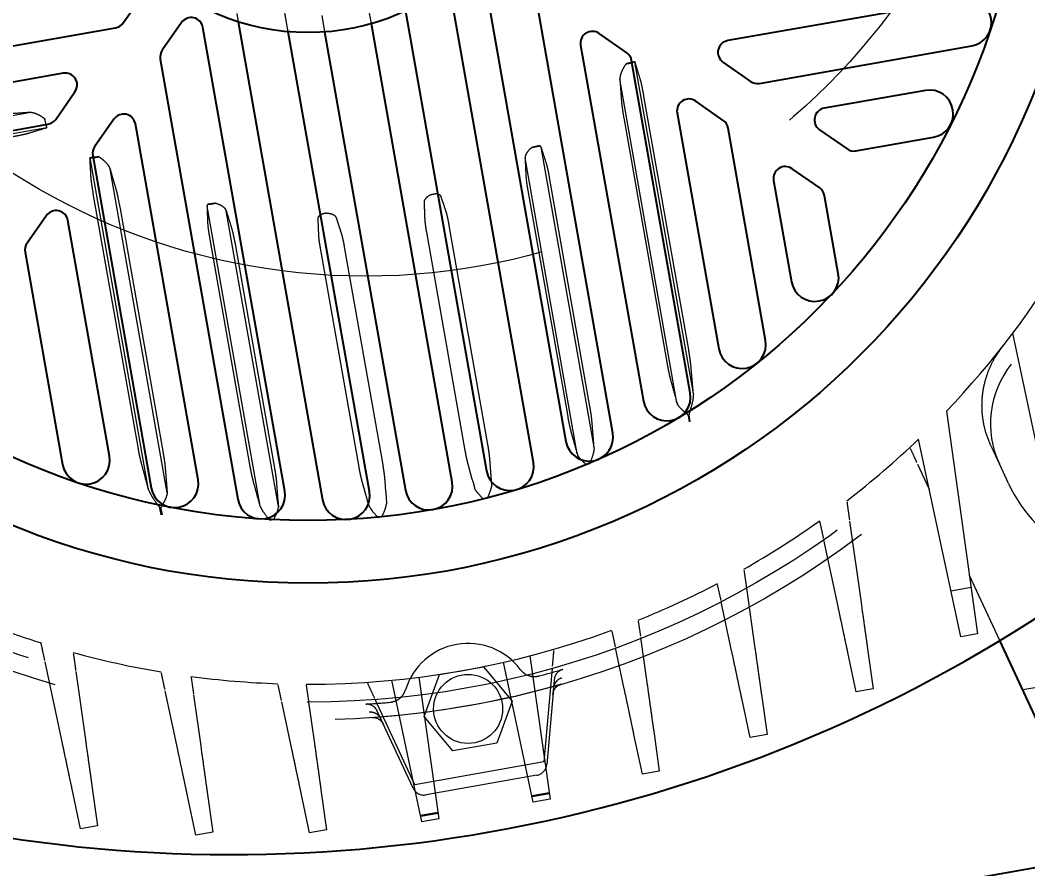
# Model space of a CAD drawing. Header units: millimetres. Extents: x 1293 to 41893, y 1011 to 26911.
# Drawn here: x 8834.3 to 8947.2, y 6809.3 to 6904.4 of the extents above; entities that cross this region are included whole.
import ezdxf

# ---------------------------------------------------------------- set-up
doc = ezdxf.new("R2010")
doc.units = ezdxf.units.MM
doc.header["$LTSCALE"] = 50
doc.linetypes.add('HIDDEN', pattern=[1.905, 1.27, -0.635])
doc.layers.add('CAPA_1', color=7, linetype='Continuous')
doc.styles.add('SLDTEXTSTYLE0', font='TXT', dxfattribs={"width": 0.75})
doc.dimstyles.new('SLDDIMSTYLE0', dxfattribs={"dimtxt": 100, "dimasz": 100, "dimexe": 0, "dimexo": 0.0625, "dimgap": 25, "dimtad": 2, "dimdec": 0, "dimlfac": 1.5, "dimrnd": 1e-09, "dimzin": 12, "dimdsep": 46, "dimtxsty": 'SLDTEXTSTYLE0', "dimsah": 1, "dimcen": 0.09, "dimadec": 0, "dimazin": 3, "dimtfac": 1, "dimtdec": 0, "dimtofl": 0, "dimtmove": 0, "dimatfit": 3, "dimfxl": 1, "dimfrac": 2, "dimtolj": 1, "dimtzin": 12, "dimarcsym": 0})

# ---------------------------------------------------------------- blocks, each defined once
blk = doc.blocks.new('_D_15')
at = {"layer": 'CAPA_1', "transparency": 16777216}
for p, q in [((6530.12, 8742.38), (6530.12, 9415.65)), ((16745.16, 6492), (16745.16, 9415.65)), ((6530.12, 9365.65), (16745.16, 9365.65))]:
    blk.add_line(p, q, dxfattribs=at)
for points in [[(6530.12, 9365.65), (6630.12, 9350.26), (6630.12, 9381.03)], [(16745.16, 9365.65), (16645.16, 9381.03), (16645.16, 9350.26)]]:
    blk.add_solid(points, dxfattribs=at)
at = {"layer": 'CAPA_1', "transparency": 16777216, "insert": (11452.92, 9494.55), "char_height": 100, "attachment_point": 1, "style": 'SLDTEXTSTYLE0'}
blk.add_mtext('15323', dxfattribs=at)

msp = doc.modelspace()

# ---------------------------------------------------------------- linework, layer by layer
at = {"color": 7, "linetype": 'Continuous', "lineweight": 25}
for p, q in [((8886.2824306, 6909.1638787), (8895.4412022, 6857.2219042)), ((8891.7982378, 6854.8471), (8882.3562124, 6908.3954868)), ((8845.8313997, 6904.1102332), (8847.9944919, 6907.199449)), ((8900.6935102, 6858.1480278), (8891.9978005, 6907.4638483)), ((8939.997859, 6906.7787504), (8913.5770989, 6902.1200575)), ((8877.4625997, 6905.4351011), (8886.5459298, 6853.9209764)), ((8795.6549075, 6894.866215), (8844.9707279, 6903.5619247)), ((8852.3633028, 6904.1403746), (8850.2002106, 6901.0511588)), ((8863.9273541, 6851.6651625), (8854.7685826, 6903.607137)), ((8858.7208263, 6904.2279305), (8868.1628517, 6850.6795437)), ((8882.7040143, 6852.6744799), (8873.6504995, 6904.0195136)), ((8873.4151597, 6851.6056673), (8864.3318297, 6903.119792)), ((8868.3981915, 6903.09339), (8877.4517063, 6851.7483562)), ((8902.2617474, 6900.7536974), (8899.1725316, 6902.9167896)), ((8897.094686, 6901.593056), (8904.1235437, 6861.7304233)), ((8917.1293766, 6897.3308113), (8940.9239826, 6901.5264423)), ((8849.9793363, 6900.0548593), (8858.6750461, 6850.7390389)), ((8909.3758517, 6862.656547), (8902.8100558, 6899.8930256)), ((8913.0438613, 6899.7147778), (8916.1330771, 6897.5516856)), ((8839.0999356, 6898.4650392), (8799.237303, 6891.4361816)), ((8838.260577, 6893.2979778), (8840.4236692, 6896.3871936)), ((8935.724088, 6896.5478542), (8924.3893543, 6894.5492348)), ((8913.0740028, 6893.1828747), (8909.9847869, 6895.3459669)), ((8844.7924801, 6893.3281193), (8842.6293879, 6890.2389035)), ((8907.9069414, 6894.0222333), (8912.5656342, 6867.6014732)), ((8800.1634266, 6886.1838735), (8837.3999052, 6892.7496694)), ((8854.2266175, 6852.932249), (8847.1977598, 6892.7948816)), ((8917.8179422, 6868.5275968), (8913.6223112, 6892.3222029)), ((8923.8561166, 6892.1439551), (8926.9453324, 6889.9808629)), ((8927.9416319, 6889.7599886), (8936.6502116, 6891.2955462)), ((8842.4085136, 6889.242604), (8848.9743095, 6852.0061254)), ((8923.8862581, 6885.612052), (8920.7970423, 6887.7751442)), ((8918.7191967, 6886.4514105), (8920.7178161, 6875.1166769)), ((8925.9701241, 6876.0428005), (8924.4345665, 6884.7513802)), ((8837.2216574, 6882.5158639), (8835.0585652, 6879.4266481)), ((8844.28563, 6855.5618662), (8839.6269371, 6881.9826263)), ((8834.8376909, 6878.4303486), (8839.033322, 6854.6357426)), ((8949.4875574, 6823.2915951), (8944.0706455, 6834.9082002)), ((8843.1482108, 6791.0020776), (8972.7458163, 6813.8536321))]:
    msp.add_line(p, q, dxfattribs=at)
at = {"color": 1, "linetype": 'HIDDEN', "lineweight": 18}
for p, q in [((8864.3318297, 6903.119792), (8863.8074231, 6906.0938496)), ((8873.6504995, 6904.0195136), (8873.3270127, 6905.8540985)), ((8858.5551151, 6905.1677259), (8858.7208263, 6904.2279305)), ((8868.0747047, 6904.9279749), (8868.3981915, 6903.09339)), ((8903.1789088, 6899.7703471), (8903.1683105, 6899.7589384)), ((8909.7238485, 6862.580635), (8903.1683105, 6899.7589384)), ((8907.8848278, 6861.5365266), (8901.4907685, 6897.7990391)), ((8909.2033846, 6867.4663665), (8904.192076, 6895.88691)), ((8799.0434062, 6887.6748974), (8835.3059187, 6894.0689568)), ((8901.9253548, 6893.4762729), (8906.7940801, 6865.8643596)), ((8800.0875146, 6885.8358767), (8837.265818, 6892.3914147)), ((8837.2772267, 6892.3808164), (8837.265818, 6892.3914147)), ((8892.6718111, 6890.1822989), (8892.5336851, 6890.3571058)), ((8898.597545, 6856.5757923), (8892.6718111, 6890.1822989)), ((8842.1038637, 6889.0011688), (8842.1177248, 6888.9940729)), ((8848.6732628, 6851.8157695), (8842.1177248, 6888.9940729)), ((8896.705617, 6855.8317355), (8890.861487, 6888.975444)), ((8850.7584831, 6851.4636107), (8844.3644238, 6887.7261232)), ((8898.134746, 6861.1167386), (8893.6068513, 6886.7957055)), ((8891.1741299, 6885.3315701), (8895.6389677, 6860.0102168)), ((8847.4913204, 6856.5848645), (8842.4800117, 6885.005408)), ((8845.4345193, 6883.5154144), (8850.3032446, 6855.9035012)), ((8861.1823453, 6849.9784831), (8855.2566115, 6883.5849897)), ((8863.2146585, 6849.9263759), (8857.3705284, 6883.0700844)), ((8886.6939036, 6856.8881763), (8882.3670434, 6881.4270197)), ((8860.064139, 6854.4038634), (8855.5362443, 6880.0828303)), ((8879.8102304, 6880.6514942), (8884.1185963, 6856.2175368)), ((8858.3230184, 6879.5390328), (8862.7878562, 6854.2176795)), ((8872.2612677, 6854.3433132), (8867.9344075, 6878.8821565)), ((8870.6022712, 6879.0278826), (8874.9106372, 6854.5939251)), ((8951.1912896, 6842.6206929), (8945.5131874, 6869.3340634)), ((8938.080284, 6860.6010662), (8941.585828, 6835.6578241)), ((8909.1431951, 6860.1368276), (8909.2673052, 6859.4329644)), ((8909.3779701, 6859.4533976), (8909.2462092, 6860.2006509)), ((8939.6837925, 6835.3224439), (8934.9715553, 6857.491777)), ((8936.1709174, 6851.8492218), (8934.8647646, 6854.6502755)), ((8945.0352665, 6852.5154549), (8944.0157503, 6854.7018144)), ((8850.0678604, 6848.9954251), (8849.9360995, 6849.7426783)), ((8850.0547299, 6849.7179369), (8850.17884, 6849.0140737)), ((8927.2346923, 6848.3025647), (8928.517276, 6839.1765073)), ((8925.9435985, 6838.7226985), (8924.3514798, 6846.2130279)), ((8944.0706455, 6834.9082002), (8940.664643, 6842.212396)), ((8912.8233086, 6839.3865603), (8912.4408926, 6841.1856861)), ((8915.6787316, 6840.7896573), (8916.6223409, 6834.0755288)), ((8938.5833089, 6840.4998122), (8940.8491801, 6840.8993465)), ((8914.0486633, 6833.62172), (8912.8477915, 6839.2713778)), ((8903.5517303, 6837.0854751), (8903.7887494, 6835.3989965)), ((8946.6290502, 6829.4216836), (8992.9976741, 6837.5977231)), ((8900.9819902, 6834.2036537), (8900.6097398, 6835.9549542)), ((8941.585828, 6835.6578241), (8939.6837925, 6835.3224439)), ((8836.6523465, 6834.5244105), (8836.6251967, 6834.6521402)), ((8903.805802, 6835.2776607), (8904.5512111, 6829.9737997)), ((8901.9775335, 6829.5199909), (8901.0058348, 6834.0914739)), ((8927.9750952, 6829.1652577), (8927.0362803, 6833.5820344)), ((8929.2487016, 6833.972144), (8929.8771308, 6829.5006379)), ((8839.0179008, 6823.3953526), (8837.0748503, 6832.5366864)), ((8891.7679113, 6816.824877), (8888.4401769, 6832.4806365)), ((8891.4151156, 6833.2042157), (8893.6699469, 6817.1602572)), ((8840.525837, 6831.4323054), (8841.5915784, 6823.8491614)), ((8879.5492626, 6826.3940712), (8881.2606296, 6831.0960133)), ((8881.2606296, 6831.0960133), (8886.1883144, 6831.9648971)), ((8886.1883144, 6831.9648971), (8889.4046323, 6828.1318388)), ((8893.8898178, 6831.8018319), (8892.9722909, 6821.3144514)), ((8853.43758, 6830.7818102), (8853.6935638, 6828.9603909)), ((8863.5725747, 6828.1834572), (8863.193015, 6829.9691447)), ((8879.2936798, 6814.6253334), (8875.9251712, 6830.4729206)), ((8878.9681778, 6830.8104675), (8881.1957154, 6814.9607136)), ((8894.1236344, 6830.5148804), (8894.041612, 6829.5773593)), ((8851.940121, 6822.6703082), (8850.5304564, 6829.3022586)), ((8853.7099522, 6828.8437811), (8854.5137986, 6823.124117)), ((8866.3442427, 6829.9130225), (8866.5934218, 6828.1400213)), ((8894.001022, 6829.1134144), (8893.2929911, 6821.0205839)), ((8917.3537664, 6828.8711655), (8917.9821956, 6824.3996594)), ((8929.8771308, 6829.5006379), (8927.9750952, 6829.1652577)), ((8864.6861466, 6822.9445132), (8863.5968782, 6828.0691179)), ((8866.609383, 6828.0264514), (8867.2598241, 6823.398322)), ((8878.5284439, 6818.7676115), (8874.0793552, 6828.3087129)), ((8889.4046323, 6828.1318388), (8887.6932653, 6823.4298966)), ((8916.08016, 6824.0642792), (8915.1413452, 6828.4810559)), ((8874.6975299, 6826.1664757), (8874.2998029, 6827.019404)), ((8878.3275929, 6818.3817804), (8874.8943504, 6825.7443927)), ((8882.7655805, 6822.5610128), (8879.5492626, 6826.3940712)), ((8904.0090302, 6819.9625501), (8903.0702154, 6824.3793268)), ((8905.2826366, 6824.7694364), (8905.9110658, 6820.2979303)), ((8917.9821956, 6824.3996594), (8916.08016, 6824.0642792)), ((8887.6932653, 6823.4298966), (8882.7655805, 6822.5610128)), ((8892.9722909, 6821.3144514), (8878.5284439, 6818.7676115)), ((8892.1962624, 6819.8237145), (8879.7675342, 6817.6321944)), ((8905.9110658, 6820.2979303), (8904.0090302, 6819.9625501)), ((8842.3230039, 6818.6447982), (8842.9514331, 6814.1732921)), ((8841.0493975, 6813.8379119), (8840.1105827, 6818.2546886)), ((8853.9716177, 6813.1128675), (8853.0328029, 6817.5296442)), ((8855.2452241, 6817.9197538), (8855.8736533, 6813.4482477)), ((8866.7176433, 6813.3870725), (8865.7788284, 6817.8038492)), ((8867.9912497, 6818.1939587), (8868.6196789, 6813.7224526)), ((8893.5717272, 6817.8591268), (8891.6211802, 6817.5151928)), ((8893.5880972, 6817.7426486), (8891.6456354, 6817.4001401)), ((8893.6699469, 6817.1602572), (8891.7679113, 6816.824877)), ((8881.0974957, 6815.6595833), (8879.1469487, 6815.3156492)), ((8881.1138656, 6815.543105), (8879.1714039, 6815.2005966)), ((8842.9514331, 6814.1732921), (8841.0493975, 6813.8379119)), ((8881.1957154, 6814.9607136), (8879.2936798, 6814.6253334)), ((8855.8736533, 6813.4482477), (8853.9716177, 6813.1128675)), ((8868.6196789, 6813.7224526), (8866.7176433, 6813.3870725))]:
    msp.add_line(p, q, dxfattribs=at)
at = {"color": 1, "linetype": 'HIDDEN', "lineweight": 18, "flags": 128}
for points in [[(8882.0252101, 6882.93893), (8881.8345343, 6883.5168643), (8881.7111156, 6883.8908085), (8881.5876654, 6884.2647422), (8881.4641839, 6884.6386654)], [(8867.738522, 6880.4198014), (8867.7200335, 6881.028097), (8867.7081127, 6881.4217012), (8867.696225, 6881.8153064), (8867.6843704, 6882.2089125)], [(8896.0074611, 6858.323965), (8896.3983435, 6856.9282073), (8896.705617, 6855.8317355)], [(8884.4825693, 6854.5590649), (8884.7213627, 6853.7101434), (8884.8759218, 6853.160857), (8885.0305166, 6852.611583), (8885.1851471, 6852.0623212)], [(8875.1358452, 6852.9109852), (8875.2018011, 6852.0315878), (8875.24443, 6851.4625652), (8875.2870212, 6850.8935419), (8875.3295746, 6850.3245179)], [(8863.0183177, 6852.5070889), (8863.1283857, 6851.061816), (8863.2146585, 6849.9263759)]]:
    msp.add_lwpolyline(points, dxfattribs=at)
at = {"color": 1, "linetype": 'HIDDEN', "lineweight": 18}
for centre, radius in [((8866.5333024, 6929.0264228), 103), ((8866.5333024, 6929.0264228), 101), ((8872.9663865, 6949.0650934), 73.3333333), ((8884.4769474, 6827.262955), 3.8666667)]:
    msp.add_circle(centre, radius, dxfattribs=at)
at = {"color": 7, "linetype": 'Continuous', "lineweight": 25}
for radius in [87.6905989, 80.6666667, 26]:
    msp.add_circle((8866.5333024, 6929.0264228), radius, dxfattribs=at)
for centre, radius, start, end in [((8940.4609208, 6904.1525964), 2.6666667, 280, 99.999967962), ((8853.4555055, 6903.3756061), 1.3333333, 10, 145), ((8844.739197, 6904.8750017), 1.3333333, 280, 325), ((8898.407763, 6901.8245869), 1.3333333, 55, 190), ((8913.8086298, 6900.8069805), 1.3333333, 100, 235), ((8851.2924133, 6900.2863903), 1.3333333, 145, 190), ((8901.4969788, 6899.6614947), 1.3333333, 10, 55), ((8839.3314665, 6897.1519622), 1.3333333, 325, 99.999967962), ((8916.8978457, 6898.6438883), 1.3333333, 235, 280), ((8936.1871498, 6893.9217002), 2.6666667, 280, 99.999967962), ((8909.2200184, 6894.2537642), 1.3333333, 55, 190), ((8924.6208852, 6893.2361578), 1.3333333, 100, 235), ((8837.1683743, 6894.0627464), 1.3333333, 280, 325), ((8845.8846828, 6892.5633507), 1.3333333, 10, 145), ((8912.3092342, 6892.090672), 1.3333333, 10, 55), ((8843.7215906, 6889.4741349), 1.3333333, 145, 190), ((8927.710101, 6891.0730656), 1.3333333, 235, 280), ((8920.0322737, 6886.6829415), 1.3333333, 55, 190), ((8923.1214895, 6884.5198492), 1.3333333, 10, 55), ((8838.3138601, 6881.7510954), 1.3333333, 10, 145), ((8836.1507679, 6878.6618795), 1.3333333, 145, 190), ((8923.3439701, 6875.5797387), 2.6666667, 190, 9.999986686), ((8915.1917882, 6868.064535), 2.6666667, 190, 9.999986686), ((8906.7496977, 6862.1934851), 2.6666667, 190, 9.999986686), ((8898.0673562, 6857.684966), 2.6666667, 190, 9.999986686), ((8841.659476, 6855.0988044), 2.6666667, 190, 9.999986686), ((8889.1720838, 6854.3840382), 2.6666667, 190, 9.999986686), ((8851.6004635, 6852.4691872), 2.6666667, 190, 9.999986686), ((8880.0778603, 6852.2114181), 2.6666667, 190, 9.999986686), ((8861.3012001, 6851.2021007), 2.6666667, 190, 9.999986686), ((8870.7890057, 6851.1426055), 2.6666667, 190, 9.999986686), ((8857.966659, 6977.6102719), 166.6666667, 256.783824005, 303.216175995)]:
    msp.add_arc(centre, radius, start, end, dxfattribs=at)
at = {"color": 1, "linetype": 'HIDDEN', "lineweight": 18}
for centre, radius, start, end in [((8901.6128425, 6904.1103617), 4.6210784, 277.271552018, 289.670034357), ((8866.5333024, 6929.0264228), 99, 316.277583081, 342.416079555), ((8841.6172413, 6893.9468827), 4.6210784, 187.271552018, 199.670034357), ((8890.5624181, 6897.0197783), 6.9481724, 279.124520835, 286.481763404), ((8842.0911123, 6893.6150747), 4.6210784, 270.329965643, 282.728447982), ((8854.9002369, 6890.7315736), 6.9481724, 273.518236596, 280.875479165), ((8953.6830334, 6859.2097425), 10.6666667, 141.301369483, 205), ((8866.5333024, 6929.0264228), 99, 307.583902612, 313.732723711), ((8896.7571737, 6861.2764887), 6.6637914, 277.886093186, 282.043638429), ((8960.1403963, 6859.5590925), 16.6666667, 205, 280), ((8883.792484, 6865.6974488), 15.0793312, 279.091694267, 280.898959444), ((8861.3039958, 6855.0251369), 6.6637914, 277.956361572, 282.113906814), ((8871.9747616, 6863.6136655), 15.0793312, 279.101040556, 280.908305733), ((8866.5333024, 6929.0264228), 99, 299.564296751, 305.412106592), ((8866.5333024, 6929.0264228), 99, 291.947632107, 297.610948878), ((8866.5333024, 6929.0264228), 99, 246.267254734, 252.416098279), ((8866.5333024, 6929.0264228), 99, 269.881341555, 290.118669255), ((8884.4769474, 6827.262955), 7.3331319, 37.041691513, 162.958308487), ((8866.5333024, 6929.0264228), 99, 254.587893408, 260.435703249), ((8866.5333024, 6929.0264228), 101.4415231, 284.795544297, 286.343852126), ((8866.5333024, 6929.0264228), 99, 262.389051122, 268.052367893), ((8866.5333024, 6929.0264228), 102.9650854, 273.983831584, 286.016168416), ((8866.5333024, 6929.0264228), 101.4415231, 273.656147874, 275.204455703), ((8891.9647315, 6821.1367915), 1.3333333, 280, 355), ((8879.5360033, 6818.9452714), 1.3333333, 205, 280)]:
    msp.add_arc(centre, radius, start, end, dxfattribs=at)
for points, knots in [([(8902.1977421, 6899.5264487), (8902.0911525, 6899.3764374), (8901.877996, 6899.0764467), (8901.6596464, 6898.6158994), (8901.5064528, 6898.1729434), (8901.495988, 6897.9234685), (8901.4907685, 6897.7990391)], [0, 0, 0, 0, 0.25020071966, 0.50034788469, 0.75079091168, 1, 1, 1, 1]), ([(8903.1789088, 6899.7703471), (8902.9965077, 6899.7249034), (8902.6707899, 6899.6437534), (8902.3422851, 6899.562292), (8902.1977421, 6899.5264487)], [0, 0, 0, 0, 0.559997239, 1, 1, 1, 1]), ([(8903.7833222, 6897.7775473), (8903.6707363, 6898.1478799), (8903.4696901, 6898.8091882), (8903.2677586, 6899.4766596), (8903.1789088, 6899.7703471)], [0, 0, 0, 0, 0.5599999519, 1, 1, 1, 1]), ([(8901.4907685, 6897.7990391), (8901.5229031, 6897.3497821), (8901.5802864, 6896.5475363), (8901.6352239, 6895.7560334), (8901.6593965, 6895.4077715)], [0, 0, 0, 0, 0.5599992175, 1, 1, 1, 1]), ([(8904.192076, 6895.88691), (8904.1247157, 6896.2504699), (8904.0235463, 6896.796507), (8903.8809052, 6897.4287906), (8903.815919, 6897.6610479), (8903.7833222, 6897.7775473)], [0, 0, 0, 0, 0.4982434101, 0.7483206591, 1, 1, 1, 1]), ([(8901.6593965, 6895.4077715), (8901.6701304, 6895.2821666), (8901.6916419, 6895.0304465), (8901.7729639, 6894.3913434), (8901.8644454, 6893.8420195), (8901.9253548, 6893.4762729)], [0, 0, 0, 0, 0.249719772, 0.5004540763, 1, 1, 1, 1]), ([(8835.3059187, 6894.0689568), (8834.8566617, 6894.0368221), (8834.054416, 6893.9794388), (8833.262913, 6893.9245013), (8832.9146512, 6893.9003288)], [0, 0, 0, 0, 0.5599992175, 1, 1, 1, 1]), ([(8837.0333284, 6893.3619831), (8836.883317, 6893.4685727), (8836.5833263, 6893.6817292), (8836.122779, 6893.9000788), (8835.6798231, 6894.0532724), (8835.4303481, 6894.0637372), (8835.3059187, 6894.0689568)], [0, 0, 0, 0, 0.2502007197, 0.5003478847, 0.7507909117, 1, 1, 1, 1]), ([(8837.2772267, 6892.3808164), (8837.231783, 6892.5632175), (8837.150633, 6892.8889353), (8837.0691716, 6893.2174401), (8837.0333284, 6893.3619831)], [0, 0, 0, 0, 0.559997239, 1, 1, 1, 1]), ([(8835.2844269, 6891.776403), (8835.6547595, 6891.8889889), (8836.3160678, 6892.0900351), (8836.9835393, 6892.2919666), (8837.2772267, 6892.3808164)], [0, 0, 0, 0, 0.55999995188, 1, 1, 1, 1]), ([(8833.3937896, 6891.3676493), (8833.7573495, 6891.4350095), (8834.3033866, 6891.536179), (8834.9356702, 6891.67882), (8835.1679275, 6891.7438062), (8835.2844269, 6891.776403)], [0, 0, 0, 0, 0.49824341012, 0.7483206591, 1, 1, 1, 1]), ([(8891.6642637, 6890.1595279), (8891.542394, 6890.0654515), (8891.2986217, 6889.8772731), (8891.0491841, 6889.5564468), (8890.8846376, 6889.2454941), (8890.8692057, 6889.0654816), (8890.861487, 6888.975444)], [0, 0, 0, 0, 0.2497104983, 0.4994886621, 0.7496571183, 1, 1, 1, 1]), ([(8892.5336851, 6890.3571058), (8892.3720937, 6890.3202564), (8892.083531, 6890.2544524), (8891.7923757, 6890.1885332), (8891.6642637, 6890.1595279)], [0, 0, 0, 0, 0.55998734784, 1, 1, 1, 1]), ([(8893.2484915, 6888.4018629), (8893.1409244, 6888.7339453), (8892.9488403, 6889.3269497), (8892.7564589, 6889.9209422), (8892.6718111, 6890.1822989)], [0, 0, 0, 0, 0.5600000022, 1, 1, 1, 1]), ([(8843.109277, 6889.1075581), (8842.9208681, 6889.0875216), (8842.584425, 6889.0517422), (8842.2507014, 6889.0166217), (8842.1038637, 6889.0011688)], [0, 0, 0, 0, 0.5600019237, 1, 1, 1, 1]), ([(8842.2174786, 6886.921828), (8842.1966135, 6887.3083334), (8842.1593544, 6887.9985218), (8842.1208192, 6888.6948044), (8842.1038637, 6889.0011688)], [0, 0, 0, 0, 0.5599999519, 1, 1, 1, 1]), ([(8843.109277, 6889.1075581), (8843.2607454, 6889.0030493), (8843.5636498, 6888.7940541), (8843.9263478, 6888.4359612), (8844.2218025, 6888.072114), (8844.3169617, 6887.8412634), (8844.3644238, 6887.7261232)], [0, 0, 0, 0, 0.25020071966, 0.50034788469, 0.75079091168, 1, 1, 1, 1]), ([(8890.861487, 6888.975444), (8890.8795508, 6888.602885), (8890.9118075, 6887.9376009), (8890.9434427, 6887.2757399), (8890.9573622, 6886.9845211)], [0, 0, 0, 0, 0.5599999228, 1, 1, 1, 1]), ([(8844.3644238, 6887.7261232), (8844.4878821, 6887.292969), (8844.7083436, 6886.5194784), (8844.9274292, 6885.7569192), (8845.023827, 6885.4213926)], [0, 0, 0, 0, 0.5599992175, 1, 1, 1, 1]), ([(8893.6068513, 6886.7957055), (8893.5774035, 6886.9575375), (8893.5184295, 6887.281632), (8893.4233365, 6887.7351295), (8893.3297215, 6888.1299842), (8893.2748043, 6888.3137933), (8893.2484915, 6888.4018629)], [0, 0, 0, 0, 0.2495910012, 0.499846043, 0.7603584693, 1, 1, 1, 1]), ([(8842.4800117, 6885.005408), (8842.4189648, 6885.3700811), (8842.3272774, 6885.9177902), (8842.2450624, 6886.5607285), (8842.2266927, 6886.8012055), (8842.2174786, 6886.921828)], [0, 0, 0, 0, 0.4982434101, 0.7483206591, 1, 1, 1, 1]), ([(8890.9573622, 6886.9845211), (8890.9640061, 6886.8840967), (8890.9773165, 6886.6829084), (8891.0257315, 6886.2766928), (8891.0904643, 6885.8223834), (8891.1462089, 6885.4953653), (8891.1741299, 6885.3315701)], [0, 0, 0, 0, 0.2493514853, 0.4995459145, 0.7493351644, 1, 1, 1, 1]), ([(8845.023827, 6885.4213926), (8845.0566998, 6885.2996913), (8845.122579, 6885.0557944), (8845.2647474, 6884.4274201), (8845.3666628, 6883.8799361), (8845.4345193, 6883.5154144)], [0, 0, 0, 0, 0.249719772, 0.5004540763, 1, 1, 1, 1]), ([(8880.4114477, 6884.8721726), (8880.3464844, 6884.8488127), (8880.214448, 6884.8013344), (8879.9789021, 6884.6737618), (8879.745355, 6884.4865755), (8879.574964, 6884.2483121), (8879.5577732, 6884.0999082), (8879.5491628, 6884.0255765)], [0, 0, 0, 0, 0.1231809607, 0.2503625008, 0.4997707717, 0.749448282, 1, 1, 1, 1]), ([(8880.8461398, 6884.9488205), (8880.7650589, 6884.9345238), (8880.6203478, 6884.9090073), (8880.4752486, 6884.8834224), (8880.4114477, 6884.8721726)], [0, 0, 0, 0, 0.56029497169, 1, 1, 1, 1]), ([(8881.4641839, 6884.6386654), (8881.4442662, 6884.6819781), (8881.4043656, 6884.768745), (8881.2738948, 6884.8683886), (8881.0919973, 6884.9387154), (8880.9281081, 6884.9454515), (8880.8461398, 6884.9488205)], [0, 0, 0, 0, 0.24913345615, 0.49908188974, 0.7494688172, 1, 1, 1, 1]), ([(8855.2566115, 6883.5849897), (8855.2583071, 6883.6250546), (8855.2615194, 6883.700958), (8855.3057406, 6883.7658547), (8855.32662, 6883.7964963)], [0, 0, 0, 0, 0.5278398628, 1, 1, 1, 1]), ([(8855.3236542, 6881.7146908), (8855.3111553, 6882.0635364), (8855.2888359, 6882.6864748), (8855.2664578, 6883.3104435), (8855.2566115, 6883.5849897)], [0, 0, 0, 0, 0.5600000022, 1, 1, 1, 1]), ([(8856.2111845, 6883.9081935), (8856.0453975, 6883.887134), (8855.7493545, 6883.8495284), (8855.4557869, 6883.8127003), (8855.32662, 6883.7964963)], [0, 0, 0, 0, 0.5600099928, 1, 1, 1, 1]), ([(8856.2111845, 6883.9081935), (8856.3578806, 6883.8614725), (8856.6513124, 6883.7680177), (8856.9954361, 6883.5518523), (8857.2564113, 6883.3159305), (8857.3324805, 6883.1520521), (8857.3705284, 6883.0700844)], [0, 0, 0, 0, 0.2497104983, 0.4994886621, 0.7496571183, 1, 1, 1, 1]), ([(8857.3705284, 6883.0700844), (8857.4809767, 6882.7138153), (8857.6782059, 6882.0776202), (8857.8748483, 6881.4448545), (8857.9613709, 6881.1664376)], [0, 0, 0, 0, 0.5599999228, 1, 1, 1, 1]), ([(8879.5491628, 6884.0255765), (8879.5563742, 6883.8182085), (8879.5682518, 6883.4766612), (8879.584792, 6883.0012421), (8879.5987872, 6882.5990892), (8879.6081179, 6882.3311113), (8879.6127832, 6882.1971224)], [0, 0, 0, 0, 0.3399999992, 0.5599999994, 0.7799999996, 1, 1, 1, 1]), ([(8867.6843704, 6882.2089125), (8867.6882731, 6882.2564254), (8867.6960913, 6882.3516064), (8867.7846137, 6882.4898644), (8867.9314882, 6882.6181626), (8868.0831899, 6882.6805459), (8868.1590626, 6882.7117465)], [0, 0, 0, 0, 0.2491334561, 0.4990818897, 0.7494688172, 1, 1, 1, 1]), ([(8868.5937547, 6882.7883944), (8868.5124741, 6882.7740625), (8868.3673899, 6882.7484802), (8868.222695, 6882.7229666), (8868.1590626, 6882.7117465)], [0, 0, 0, 0, 0.56022980592, 1, 1, 1, 1]), ([(8868.5937547, 6882.7883944), (8868.6627955, 6882.788663), (8868.8031086, 6882.7892087), (8869.0680781, 6882.7498855), (8869.3515594, 6882.6538695), (8869.593165, 6882.4882515), (8869.6600762, 6882.3546771), (8869.6935903, 6882.2877732)], [0, 0, 0, 0, 0.1231905299, 0.2503628937, 0.4997710339, 0.7494484134, 1, 1, 1, 1]), ([(8869.6935903, 6882.2877732), (8869.7577379, 6882.0904445), (8869.8633927, 6881.7654326), (8870.0104529, 6881.3130277), (8870.1348461, 6880.9303411), (8870.2177319, 6880.6753329), (8870.2591749, 6880.5478289)], [0, 0, 0, 0, 0.3399999992, 0.5599999994, 0.7799999996, 1, 1, 1, 1]), ([(8879.6127832, 6882.1971224), (8879.6177912, 6882.1065862), (8879.6278218, 6881.9252499), (8879.6716588, 6881.5397286), (8879.7324804, 6881.1087022), (8879.7855232, 6880.7967843), (8879.8102304, 6880.6514942)], [0, 0, 0, 0, 0.249481989, 0.4996912797, 0.7669580546, 1, 1, 1, 1]), ([(8882.3670434, 6881.4270197), (8882.337361, 6881.5891061), (8882.2805586, 6881.899287), (8882.19033, 6882.3223875), (8882.1030164, 6882.6843816), (8882.050876, 6882.8549622), (8882.0252101, 6882.93893)], [0, 0, 0, 0, 0.26113988423, 0.49973680503, 0.75374683502, 1, 1, 1, 1]), ([(8855.5362443, 6880.0828303), (8855.5085585, 6880.2449743), (8855.4531133, 6880.5696938), (8855.3884672, 6881.0215129), (8855.3405415, 6881.4256791), (8855.3292973, 6881.618115), (8855.3236542, 6881.7146908)], [0, 0, 0, 0, 0.2495887752, 0.4998415851, 0.7489905658, 1, 1, 1, 1]), ([(8857.9613709, 6881.1664376), (8857.9894748, 6881.0697972), (8858.0457776, 6880.8761896), (8858.1392164, 6880.4779129), (8858.2337703, 6880.0288618), (8858.2932344, 6879.7024995), (8858.3230184, 6879.5390328)], [0, 0, 0, 0, 0.2493514853, 0.4995459145, 0.7493351644, 1, 1, 1, 1]), ([(8867.9344075, 6878.8821565), (8867.9068618, 6879.0446261), (8867.8541501, 6879.3555283), (8867.7942288, 6879.783976), (8867.7524693, 6880.1539966), (8867.7431227, 6880.3321223), (8867.738522, 6880.4198014)], [0, 0, 0, 0, 0.2611497319, 0.4997368119, 0.7537547033, 1, 1, 1, 1]), ([(8870.2591749, 6880.5478289), (8870.2854341, 6880.4610398), (8870.3380291, 6880.2872088), (8870.4286926, 6879.9099415), (8870.5189584, 6879.4841061), (8870.5757967, 6879.1728576), (8870.6022712, 6879.0278826)], [0, 0, 0, 0, 0.24948199186, 0.49969128545, 0.76696352892, 1, 1, 1, 1]), ([(8909.4630078, 6865.5866563), (8909.4499983, 6865.7211668), (8909.4239343, 6865.9906527), (8909.3756674, 6866.3618125), (8909.330002, 6866.687443), (8909.279377, 6867.0208936), (8909.231958, 6867.2988668), (8909.2033846, 6867.4663665)], [0, 0, 0, 0, 0.2496583322, 0.500179453, 0.5852069762, 0.7500562248, 1, 1, 1, 1]), ([(8943.0707969, 6856.7282734), (8942.8532852, 6857.255684), (8942.4803275, 6858.1600109), (8942.2194681, 6859.3774552), (8942.103598, 6860.2927744), (8942.0647272, 6861.0461834), (8942.0767652, 6861.7616556), (8942.156271, 6862.726343), (8942.3779043, 6863.9162527), (8942.850879, 6865.321446), (8943.4916873, 6866.640336), (8944.0693224, 6867.4376408), (8944.3534208, 6867.8297793)], [0, 0, 0, 0, 0.1455132245, 0.2495049265, 0.3169850763, 0.3811597197, 0.4420290782, 0.4995934579, 0.6281781723, 0.7496720088, 0.8768811571, 1, 1, 1, 1]), ([(8944.4240435, 6867.9196928), (8944.4108558, 6867.9028884), (8944.3873064, 6867.8728808), (8944.3637747, 6867.8429492), (8944.3534208, 6867.8297793)], [0, 0, 0, 0, 0.5600008071, 1, 1, 1, 1]), ([(8906.7940801, 6865.8643596), (8906.823291, 6865.7036858), (8906.8816404, 6865.3827362), (8906.9807241, 6864.9026067), (8907.0817588, 6864.4574674), (8907.1458893, 6864.2144946), (8907.1766071, 6864.0981134)], [0, 0, 0, 0, 0.25023506879, 0.49985029039, 0.76043412622, 1, 1, 1, 1]), ([(8909.7238485, 6862.580635), (8909.675454, 6863.1409409), (8909.5890351, 6864.1414874), (8909.5015162, 6865.1450769), (8909.4630078, 6865.5866563)], [0, 0, 0, 0, 0.5599999144, 1, 1, 1, 1]), ([(8907.1766071, 6864.0981134), (8907.308778, 6863.6196785), (8907.5447974, 6862.7653306), (8907.7809296, 6861.9119945), (8907.8848278, 6861.5365266)], [0, 0, 0, 0, 0.5599999975, 1, 1, 1, 1]), ([(8909.726506, 6862.5406475), (8909.7176294, 6862.3658712), (8909.6999034, 6862.0168564), (8909.5597934, 6861.4146085), (8909.4254161, 6860.9121262), (8909.3210833, 6860.5589477), (8909.272844, 6860.3822299), (8909.245775, 6860.2798887), (8909.2460642, 6860.2271145), (8909.2462092, 6860.2006509)], [0, 0, 0, 0, 0.2500171306, 0.4992647164, 0.7495087296, 0.8743737847, 0.9369684269, 0.9683928071, 1, 1, 1, 1]), ([(8909.726506, 6862.5406475), (8909.7261131, 6862.5481441), (8909.7254116, 6862.5615308), (8909.7243261, 6862.5747976), (8909.7238485, 6862.580635)], [0, 0, 0, 0, 0.5600001653, 1, 1, 1, 1]), ([(8898.3733673, 6859.3573921), (8898.3621017, 6859.4809481), (8898.3395339, 6859.7284613), (8898.2899087, 6860.1239929), (8898.2482134, 6860.4146161), (8898.224475, 6860.5717606), (8898.1922491, 6860.781296), (8898.1618361, 6860.9587094), (8898.134746, 6861.1167386)], [0, 0, 0, 0, 0.249709194, 0.5002292496, 0.6677846409, 0.7196929882, 0.7503192569, 1, 1, 1, 1]), ([(8907.8848278, 6861.5365266), (8907.8922391, 6861.5119959), (8907.9054754, 6861.4681854), (8907.9243356, 6861.4271353), (8907.9326355, 6861.4090702)], [0, 0, 0, 0, 0.5599260649, 1, 1, 1, 1]), ([(8909.1431951, 6860.1368276), (8909.1407699, 6860.1459889), (8909.1305286, 6860.1846768), (8909.0166705, 6860.3048868), (8908.7734371, 6860.494061), (8908.4460755, 6860.7828378), (8908.1246189, 6861.0975355), (8907.9966852, 6861.3051356), (8907.9326355, 6861.4090702)], [0, 0, 0, 0, 0.014849323, 0.0627079892, 0.2510951927, 0.4999419879, 0.749646932, 1, 1, 1, 1]), ([(8895.6389677, 6860.0102168), (8895.6690796, 6859.8457187), (8895.7256002, 6859.5369521), (8895.8207929, 6859.0800793), (8895.9160151, 6858.665299), (8895.9775124, 6858.4357524), (8896.0074611, 6858.323965)], [0, 0, 0, 0, 0.2662826692, 0.4998183678, 0.7564152849, 1, 1, 1, 1]), ([(8898.597545, 6856.5757923), (8898.5558518, 6857.0946781), (8898.4813996, 6858.0212598), (8898.4063772, 6858.9491294), (8898.3733673, 6859.3573921)], [0, 0, 0, 0, 0.5600000044, 1, 1, 1, 1]), ([(8847.8902531, 6854.7297184), (8847.856471, 6854.8606492), (8847.7887902, 6855.1229634), (8847.6842869, 6855.5897118), (8847.582533, 6856.0833024), (8847.5217396, 6856.4175948), (8847.4913204, 6856.5848645)], [0, 0, 0, 0, 0.2497337547, 0.5003305586, 0.7499807161, 1, 1, 1, 1]), ([(8850.3032446, 6855.9035012), (8850.3307548, 6855.7425285), (8850.3857072, 6855.4209819), (8850.45565, 6854.9432286), (8850.5135749, 6854.4899181), (8850.5364136, 6854.2389346), (8850.5478786, 6854.1129407)], [0, 0, 0, 0, 0.2502336757, 0.4998475078, 0.7489231393, 1, 1, 1, 1]), ([(8884.1185963, 6856.2175368), (8884.1467585, 6856.0632784), (8884.2022835, 6855.7591398), (8884.2958006, 6855.3127578), (8884.3912494, 6854.8981054), (8884.4520447, 6854.6723928), (8884.4825693, 6854.5590649)], [0, 0, 0, 0, 0.2534191733, 0.4996459389, 0.7487776215, 1, 1, 1, 1]), ([(8886.9217214, 6855.1896031), (8886.9114447, 6855.3073312), (8886.8908598, 6855.5431465), (8886.8367902, 6855.9802566), (8886.7705908, 6856.4377884), (8886.7182905, 6856.7449506), (8886.6939036, 6856.8881763)], [0, 0, 0, 0, 0.2494412892, 0.4996432135, 0.7666901162, 1, 1, 1, 1]), ([(8898.6003119, 6856.516299), (8898.591046, 6856.3888038), (8898.5722421, 6856.130072), (8898.4169361, 6855.5311474), (8898.2550323, 6855.0671869), (8898.1476179, 6854.7593743)], [0, 0, 0, 0, 0.246397263, 0.5000253371, 1, 1, 1, 1]), ([(8898.6003119, 6856.516299), (8898.6000599, 6856.5274651), (8898.5996099, 6856.5474044), (8898.5981759, 6856.5671183), (8898.597545, 6856.5757923)], [0, 0, 0, 0, 0.5600002916, 1, 1, 1, 1]), ([(8934.0276964, 6856.445374), (8934.1746411, 6856.1302501), (8934.4195023, 6855.6051437), (8934.6640545, 6855.0806996), (8934.7618474, 6854.8709821)], [0, 0, 0, 0, 0.6001145066, 1, 1, 1, 1]), ([(8943.0707969, 6856.7282734), (8943.2053411, 6856.4397426), (8943.4455985, 6855.9245089), (8943.6852843, 6855.4105011), (8943.790746, 6855.1843377)], [0, 0, 0, 0, 0.5599999995, 1, 1, 1, 1]), ([(8887.1244177, 6852.5378843), (8887.1015003, 6852.8383474), (8887.0637538, 6853.3332278), (8887.0110634, 6854.0226608), (8886.9664303, 6854.606086), (8886.9366244, 6854.9950974), (8886.9217214, 6855.1896031)], [0, 0, 0, 0, 0.3399999998, 0.5599999998, 0.7799999999, 1, 1, 1, 1]), ([(8896.705617, 6855.8317355), (8896.711848, 6855.8111642), (8896.7229758, 6855.7744263), (8896.7382661, 6855.7393164), (8896.7449946, 6855.7238662)], [0, 0, 0, 0, 0.55994732342, 1, 1, 1, 1]), ([(8897.6714733, 6854.6757182), (8897.4817764, 6854.8504121), (8897.1907432, 6855.1184276), (8896.8841444, 6855.472594), (8896.7895246, 6855.6434553), (8896.7449946, 6855.7238662)], [0, 0, 0, 0, 0.4977333441, 0.7636227904, 1, 1, 1, 1]), ([(8943.790746, 6855.1843377), (8943.8628904, 6855.0296236), (8943.9917922, 6854.7531927), (8944.0084261, 6854.7175211), (8944.0157503, 6854.7018144)], [0, 0, 0, 0, 0.559684562, 1, 1, 1, 1]), ([(8848.6732628, 6851.8157695), (8848.5271029, 6852.3588368), (8848.2661031, 6853.3285999), (8848.0050961, 6854.3015988), (8847.8902531, 6854.7297184)], [0, 0, 0, 0, 0.55999991444, 1, 1, 1, 1]), ([(8850.5478786, 6854.1129407), (8850.587313, 6853.6181539), (8850.6577315, 6852.734606), (8850.7276979, 6851.8519704), (8850.7584831, 6851.4636107)], [0, 0, 0, 0, 0.55999999755, 1, 1, 1, 1]), ([(8860.4416402, 6852.6690052), (8860.4099424, 6852.7890025), (8860.3464439, 6853.0293869), (8860.2472694, 6853.4652707), (8860.1504135, 6853.930393), (8860.092895, 6854.2460515), (8860.064139, 6854.4038634)], [0, 0, 0, 0, 0.2497976947, 0.5004065384, 0.7502307663, 1, 1, 1, 1]), ([(8862.7878562, 6854.2176795), (8862.8142068, 6854.0631432), (8862.8669181, 6853.7540113), (8862.9331782, 6853.2955222), (8862.9871557, 6852.8634932), (8863.007897, 6852.6262725), (8863.0183177, 6852.5070889)], [0, 0, 0, 0, 0.2498639606, 0.4998238823, 0.748703156, 1, 1, 1, 1]), ([(8872.6281352, 6852.6692582), (8872.5975268, 6852.7834013), (8872.5362166, 6853.0120357), (8872.4375242, 6853.4412809), (8872.3432466, 6853.8938622), (8872.287337, 6854.2003879), (8872.2612677, 6854.3433132)], [0, 0, 0, 0, 0.2494412922, 0.4996432196, 0.7666959385, 1, 1, 1, 1]), ([(8874.9106372, 6854.5939251), (8874.936934, 6854.439332), (8874.9887794, 6854.1345444), (8875.0535737, 6853.6830931), (8875.1056991, 6853.2608074), (8875.1257688, 6853.0279142), (8875.1358452, 6852.9109852)], [0, 0, 0, 0, 0.2534283446, 0.499645941, 0.748786463, 1, 1, 1, 1]), ([(8897.6714733, 6854.6757182), (8897.7603624, 6854.6912762), (8897.9190927, 6854.7190585), (8898.0777908, 6854.7470556), (8898.1476179, 6854.7593743)], [0, 0, 0, 0, 0.5600007787, 1, 1, 1, 1]), ([(8861.1823453, 6849.9784831), (8861.0440547, 6850.4803362), (8860.7971072, 6851.3765023), (8860.5502552, 6852.2740737), (8860.4416402, 6852.6690052)], [0, 0, 0, 0, 0.5600000044, 1, 1, 1, 1]), ([(8873.3446042, 6850.1081314), (8873.2633752, 6850.3983126), (8873.1295862, 6850.8762581), (8872.9432989, 6851.5421344), (8872.7856972, 6852.1056401), (8872.6806559, 6852.4813855), (8872.6281352, 6852.6692582)], [0, 0, 0, 0, 0.3399999998, 0.5599999998, 0.7799999999, 1, 1, 1, 1]), ([(8887.1266153, 6852.4632031), (8887.1266697, 6852.4772117), (8887.1267667, 6852.5022272), (8887.1251355, 6852.5269891), (8887.1244177, 6852.5378843)], [0, 0, 0, 0, 0.5599998962, 1, 1, 1, 1]), ([(8848.6844421, 6851.7772847), (8848.6822473, 6851.7844635), (8848.6783281, 6851.7972829), (8848.6748105, 6851.8101208), (8848.6732628, 6851.8157695)], [0, 0, 0, 0, 0.5600001653, 1, 1, 1, 1]), ([(8848.6844421, 6851.7772847), (8848.7525605, 6851.6160846), (8848.8885875, 6851.2941806), (8849.2262288, 6850.7761732), (8849.5243612, 6850.349954), (8849.7431961, 6850.0537587), (8849.8489673, 6849.9041971), (8849.9094066, 6849.817286), (8849.9271847, 6849.7675956), (8849.9360995, 6849.7426783)], [0, 0, 0, 0, 0.25001713028, 0.49926471564, 0.74950872855, 0.87437378348, 0.93696842562, 0.96839280574, 1, 1, 1, 1]), ([(8850.7584831, 6851.4636107), (8850.7599087, 6851.4380246), (8850.7624548, 6851.3923291), (8850.758772, 6851.347304), (8850.7571512, 6851.3274897)], [0, 0, 0, 0, 0.5599260649, 1, 1, 1, 1]), ([(8885.1851471, 6852.0623212), (8885.1901234, 6852.0457351), (8885.1990095, 6852.0161173), (8885.2106331, 6851.9873128), (8885.2157475, 6851.9746389)], [0, 0, 0, 0, 0.5600018831, 1, 1, 1, 1]), ([(8886.1752434, 6850.8075634), (8885.9798868, 6851.0025262), (8885.6779779, 6851.3038265), (8885.3579729, 6851.700623), (8885.2605746, 6851.8882737), (8885.2157475, 6851.9746389)], [0, 0, 0, 0, 0.4973879243, 0.7686754256, 1, 1, 1, 1]), ([(8887.1266153, 6852.4632031), (8887.1145956, 6852.3476979), (8887.0905502, 6852.1166309), (8886.9276095, 6851.5819599), (8886.7572128, 6851.1668056), (8886.6436479, 6850.8901163)], [0, 0, 0, 0, 0.2500167322, 0.5001561521, 1, 1, 1, 1]), ([(8850.0547299, 6849.7179369), (8850.0538708, 6849.727353), (8850.0502346, 6849.7672069), (8850.11617, 6849.9191219), (8850.2799882, 6850.1800882), (8850.4888654, 6850.5634178), (8850.6832956, 6850.9690805), (8850.7325114, 6851.2079168), (8850.7571512, 6851.3274897)], [0, 0, 0, 0, 0.0148160938, 0.0627095492, 0.2510964392, 0.4999428202, 0.7496473487, 1, 1, 1, 1]), ([(8875.3295746, 6850.3245179), (8875.3305713, 6850.3072301), (8875.332351, 6850.2763592), (8875.33128, 6850.2453163), (8875.3308088, 6850.2316575)], [0, 0, 0, 0, 0.5600018831, 1, 1, 1, 1]), ([(8886.1752434, 6850.8075634), (8886.2626793, 6850.8229707), (8886.4188149, 6850.8504839), (8886.5749489, 6850.8780064), (8886.6436479, 6850.8901163)], [0, 0, 0, 0, 0.5600000702, 1, 1, 1, 1]), ([(8926.933808, 6850.443468), (8926.9866972, 6850.0671416), (8927.0811422, 6849.3951303), (8927.1752281, 6848.7256742), (8927.2166259, 6848.4311136)], [0, 0, 0, 0, 0.5599999983, 1, 1, 1, 1]), ([(8861.2000932, 6849.9216314), (8861.1965109, 6849.9322102), (8861.1901141, 6849.951101), (8861.1847191, 6849.9701164), (8861.1823453, 6849.9784831)], [0, 0, 0, 0, 0.5600002916, 1, 1, 1, 1]), ([(8861.2000932, 6849.9216314), (8861.2523764, 6849.8050818), (8861.3585465, 6849.568408), (8861.7092679, 6849.058675), (8862.0201684, 6848.6779977), (8862.2263901, 6848.4254926)], [0, 0, 0, 0, 0.2462365513, 0.5000252595, 1, 1, 1, 1]), ([(8862.7024316, 6848.5097326), (8862.8210473, 6848.7387074), (8863.003607, 6849.0911192), (8863.1695729, 6849.5291787), (8863.2002573, 6849.7218185), (8863.2145491, 6849.811544)], [0, 0, 0, 0, 0.4977388149, 0.7660628871, 1, 1, 1, 1]), ([(8863.2146585, 6849.9263759), (8863.2158391, 6849.904914), (8863.2179475, 6849.8665858), (8863.2155876, 6849.8283637), (8863.2145491, 6849.811544)], [0, 0, 0, 0, 0.55994732343, 1, 1, 1, 1]), ([(8873.3680817, 6850.0372024), (8873.3632393, 6850.0503476), (8873.3545923, 6850.0738213), (8873.3476561, 6850.0976478), (8873.3446042, 6850.1081314)], [0, 0, 0, 0, 0.5599998962, 1, 1, 1, 1]), ([(8873.3680817, 6850.0372024), (8873.4188816, 6849.932774), (8873.5205064, 6849.7238661), (8873.8564888, 6849.2771686), (8874.1586005, 6848.9453303), (8874.3599499, 6848.724169)], [0, 0, 0, 0, 0.2500167322, 0.5001561521, 1, 1, 1, 1]), ([(8874.8283409, 6848.8067983), (8874.9452335, 6849.0568196), (8875.125879, 6849.4432019), (8875.2908843, 6849.9255152), (8875.3182248, 6850.1351627), (8875.3308088, 6850.2316575)], [0, 0, 0, 0, 0.4973877107, 0.7686615721, 1, 1, 1, 1]), ([(8862.2263901, 6848.4254926), (8862.3152627, 6848.4411603), (8862.4739645, 6848.4691384), (8862.632622, 6848.4973288), (8862.7024316, 6848.5097326)], [0, 0, 0, 0, 0.5599981298, 1, 1, 1, 1]), ([(8874.3599499, 6848.724169), (8874.4473834, 6848.7395906), (8874.6035146, 6848.7671293), (8874.759644, 6848.7946772), (8874.8283409, 6848.8067983)], [0, 0, 0, 0, 0.5599999195, 1, 1, 1, 1]), ([(8924.3258379, 6846.3336634), (8924.2510805, 6846.6853695), (8924.117585, 6847.3134163), (8923.9837893, 6847.9428757), (8923.9249192, 6848.2198378)], [0, 0, 0, 0, 0.5600000005, 1, 1, 1, 1]), ([(8915.3968934, 6842.7950403), (8915.4463843, 6842.4428946), (8915.5347608, 6841.8140629), (8915.622972, 6841.1864075), (8915.661785, 6840.9102391)], [0, 0, 0, 0, 0.5599999997, 1, 1, 1, 1]), ([(8928.517276, 6839.1765073), (8928.6115414, 6838.5057745), (8928.8060099, 6837.1220589), (8929.0371822, 6835.4771827), (8929.190564, 6834.3858141), (8929.229723, 6834.1071837), (8929.2487016, 6833.972144)], [0, 0, 0, 0, 0.2724122193, 0.5619839859, 0.7877132842, 1, 1, 1, 1]), ([(8927.0362803, 6833.5820344), (8926.9964362, 6833.7694861), (8926.9142224, 6834.1562717), (8926.6187585, 6835.54632), (8926.2792258, 6837.1436961), (8926.0531712, 6838.2071991), (8925.9435985, 6838.7226985)], [0, 0, 0, 0, 0.2722736814, 0.5618061607, 0.7875994363, 1, 1, 1, 1]), ([(8837.0477199, 6832.6643251), (8836.9780314, 6832.9921834), (8836.846487, 6833.6110513), (8836.7144392, 6834.2322873), (8836.6523465, 6834.5244105)], [0, 0, 0, 0, 0.5297710921, 1, 1, 1, 1]), ([(8840.2403034, 6833.4639822), (8840.2904529, 6833.10715), (8840.3800056, 6832.4699498), (8840.4693577, 6831.8341761), (8840.5086727, 6831.5544357)], [0, 0, 0, 0, 0.5599999995, 1, 1, 1, 1]), ([(8894.065834, 6833.8137053), (8894.034926, 6833.4604257), (8893.9833982, 6832.8714601), (8893.9319628, 6832.2835511), (8893.9113799, 6832.0482879)], [0, 0, 0, 0, 0.5998306538, 1, 1, 1, 1]), ([(8915.1413452, 6828.4810559), (8915.1015011, 6828.6685077), (8915.0192873, 6829.0552932), (8914.7238234, 6830.4453415), (8914.3842906, 6832.0427176), (8914.1582361, 6833.1062206), (8914.0486633, 6833.62172)], [0, 0, 0, 0, 0.2722736814, 0.5618061607, 0.7875994363, 1, 1, 1, 1]), ([(8916.6223409, 6834.0755288), (8916.7166062, 6833.404796), (8916.9110748, 6832.0210804), (8917.142247, 6830.3762042), (8917.2956289, 6829.2848356), (8917.3347878, 6829.0062052), (8917.3537664, 6828.8711655)], [0, 0, 0, 0, 0.2724122193, 0.5619839859, 0.7877132842, 1, 1, 1, 1]), ([(8850.5051397, 6829.4213646), (8850.4313379, 6829.7685748), (8850.2995489, 6830.3885931), (8850.1675124, 6831.0097761), (8850.1094163, 6831.2830966)], [0, 0, 0, 0, 0.5600000003, 1, 1, 1, 1]), ([(8890.3302341, 6831.6804042), (8890.4622911, 6831.533194), (8890.7265016, 6831.238666), (8891.2628047, 6830.9694357), (8891.8514587, 6830.8463065), (8892.2425299, 6830.9143011), (8892.438482, 6830.9483709)], [0, 0, 0, 0, 0.2495338554, 0.4992500372, 0.749091595, 1, 1, 1, 1]), ([(8895.0790715, 6831.6841315), (8894.9542068, 6831.6353824), (8894.7043925, 6831.5378509), (8894.4078829, 6831.2592008), (8894.1934092, 6830.9126156), (8894.1469285, 6830.6476631), (8894.1236344, 6830.5148804)], [0, 0, 0, 0, 0.2495284713, 0.4992266649, 0.749033913, 1, 1, 1, 1]), ([(8874.0280321, 6828.4187757), (8873.8784214, 6828.739617), (8873.6112594, 6829.3125478), (8873.343616, 6829.8865107), (8873.225853, 6830.1390544)], [0, 0, 0, 0, 0.5600000003, 1, 1, 1, 1]), ([(8893.9816627, 6828.8921359), (8894.0048952, 6829.0242998), (8894.051374, 6829.2887057), (8894.26645, 6829.6346187), (8894.5648768, 6829.9130379), (8894.8162671, 6830.0096328), (8894.9422555, 6830.058043)], [0, 0, 0, 0, 0.2495441754, 0.4992363019, 0.7490338514, 1, 1, 1, 1]), ([(8904.5512111, 6829.9737997), (8904.6454764, 6829.3030669), (8904.839945, 6827.9193513), (8905.0711172, 6826.2744751), (8905.2244991, 6825.1831065), (8905.263658, 6824.9044761), (8905.2826366, 6824.7694364)], [0, 0, 0, 0, 0.2724122193, 0.5619839859, 0.7877132842, 1, 1, 1, 1]), ([(8875.7350657, 6828.0031079), (8875.9297662, 6828.0378253), (8876.3193189, 6828.1072871), (8876.8299333, 6828.4228047), (8877.2433782, 6828.8593338), (8877.3915519, 6829.2275483), (8877.4658005, 6829.4120575)], [0, 0, 0, 0, 0.2495168772, 0.4992282228, 0.7490673409, 1, 1, 1, 1]), ([(8894.041612, 6829.5773593), (8894.029234, 6829.435878), (8894.0070679, 6829.1825187), (8894.002874, 6829.1345821), (8894.001022, 6829.1134144)], [0, 0, 0, 0, 0.5584214634, 1, 1, 1, 1]), ([(8903.0702154, 6824.3793268), (8903.0303713, 6824.5667786), (8902.9481575, 6824.9535641), (8902.6526936, 6826.3436124), (8902.3131608, 6827.9409885), (8902.0871063, 6829.0044915), (8901.9775335, 6829.5199909)], [0, 0, 0, 0, 0.2722736814, 0.5618061607, 0.7875994363, 1, 1, 1, 1]), ([(8874.2998029, 6827.019404), (8874.2329414, 6827.1355715), (8874.0991767, 6827.3679788), (8873.7801812, 6827.6203917), (8873.4058075, 6827.7818204), (8873.1368587, 6827.7881766), (8873.0020783, 6827.791362)], [0, 0, 0, 0, 0.2495448474, 0.499245137, 0.7490528488, 1, 1, 1, 1]), ([(8873.6867983, 6826.3101324), (8873.8209693, 6826.3078104), (8874.0893915, 6826.303165), (8874.4645982, 6826.1446026), (8874.7861026, 6825.8932024), (8874.9207453, 6825.6599693), (8874.988224, 6825.5430802)], [0, 0, 0, 0, 0.2495427743, 0.4992348196, 0.7490324272, 1, 1, 1, 1]), ([(8874.8943504, 6825.7443927), (8874.8807786, 6825.7734975), (8874.8564655, 6825.8256372), (8874.7462307, 6826.0620364), (8874.6975299, 6826.1664757)], [0, 0, 0, 0, 0.5582078761, 1, 1, 1, 1]), ([(8840.1105827, 6818.2546886), (8840.0707386, 6818.4421403), (8839.9885248, 6818.8289259), (8839.6930609, 6820.2189742), (8839.3535281, 6821.8163502), (8839.1274736, 6822.8798533), (8839.0179008, 6823.3953526)], [0, 0, 0, 0, 0.2722736814, 0.5618061607, 0.7875994363, 1, 1, 1, 1]), ([(8841.5915784, 6823.8491614), (8841.6858437, 6823.1784287), (8841.8803123, 6821.794713), (8842.1114845, 6820.1498369), (8842.2648664, 6819.0584683), (8842.3040253, 6818.7798379), (8842.3230039, 6818.6447982)], [0, 0, 0, 0, 0.27241221934, 0.56198398595, 0.78771328419, 1, 1, 1, 1]), ([(8867.2598241, 6823.398322), (8867.3540895, 6822.7275893), (8867.548558, 6821.3438736), (8867.7797303, 6819.6989974), (8867.9331122, 6818.6076289), (8867.9722711, 6818.3289984), (8867.9912497, 6818.1939587)], [0, 0, 0, 0, 0.2724122193, 0.5619839859, 0.7877132842, 1, 1, 1, 1]), ([(8853.0328029, 6817.5296442), (8852.9929588, 6817.7170959), (8852.910745, 6818.1038815), (8852.6152811, 6819.4939298), (8852.2757483, 6821.0913058), (8852.0496938, 6822.1548089), (8851.940121, 6822.6703082)], [0, 0, 0, 0, 0.2722736814, 0.5618061607, 0.7875994363, 1, 1, 1, 1]), ([(8854.5137986, 6823.124117), (8854.6080639, 6822.4533843), (8854.8025325, 6821.0696686), (8855.0337047, 6819.4247924), (8855.1870866, 6818.3334239), (8855.2262455, 6818.0547934), (8855.2452241, 6817.9197538)], [0, 0, 0, 0, 0.2724122193, 0.5619839859, 0.7877132842, 1, 1, 1, 1]), ([(8865.7788284, 6817.8038492), (8865.7389844, 6817.9913009), (8865.6567705, 6818.3780865), (8865.3613067, 6819.7681347), (8865.0217739, 6821.3655108), (8864.7957193, 6822.4290138), (8864.6861466, 6822.9445132)], [0, 0, 0, 0, 0.2722736814, 0.5618061607, 0.7875994363, 1, 1, 1, 1])]:
    msp.add_open_spline(points, degree=3, knots=knots, dxfattribs=at)
for points in [[(8895.0003604, 6830.7369789), (8894.8750511, 6830.689011), (8894.6244324, 6830.5930753), (8894.3264491, 6830.3166738), (8894.1112607, 6829.9723871), (8894.0648282, 6829.7090353), (8894.041612, 6829.5773593)], [(8873.3999878, 6826.9282504), (8873.534146, 6826.9260337), (8873.8024625, 6826.9216003), (8874.17701, 6826.763784), (8874.496974, 6826.5138591), (8874.6306779, 6826.2822702), (8874.6975299, 6826.1664757)]]:
    msp.add_open_spline(points, degree=3, dxfattribs=at)

# ---------------------------------------------------------------- dimensions: what is measured, and where the dimension line sits
at = {"layer": 'CAPA_1'}
dim = msp.add_linear_dim(base=(16745.1618891, 9365.6463094), p1=(6530.1246702, 8678.8772747), p2=(16745.1618891, 6428.5014528), dimstyle='SLDDIMSTYLE0', dxfattribs=at)
dim.commit()
dim.dimension.update_dxf_attribs({"geometry": '_D_15', "text_midpoint": (11637.6432797, 9365.6463094), "dimtype": 160})

doc.saveas('drawing.dxf')
